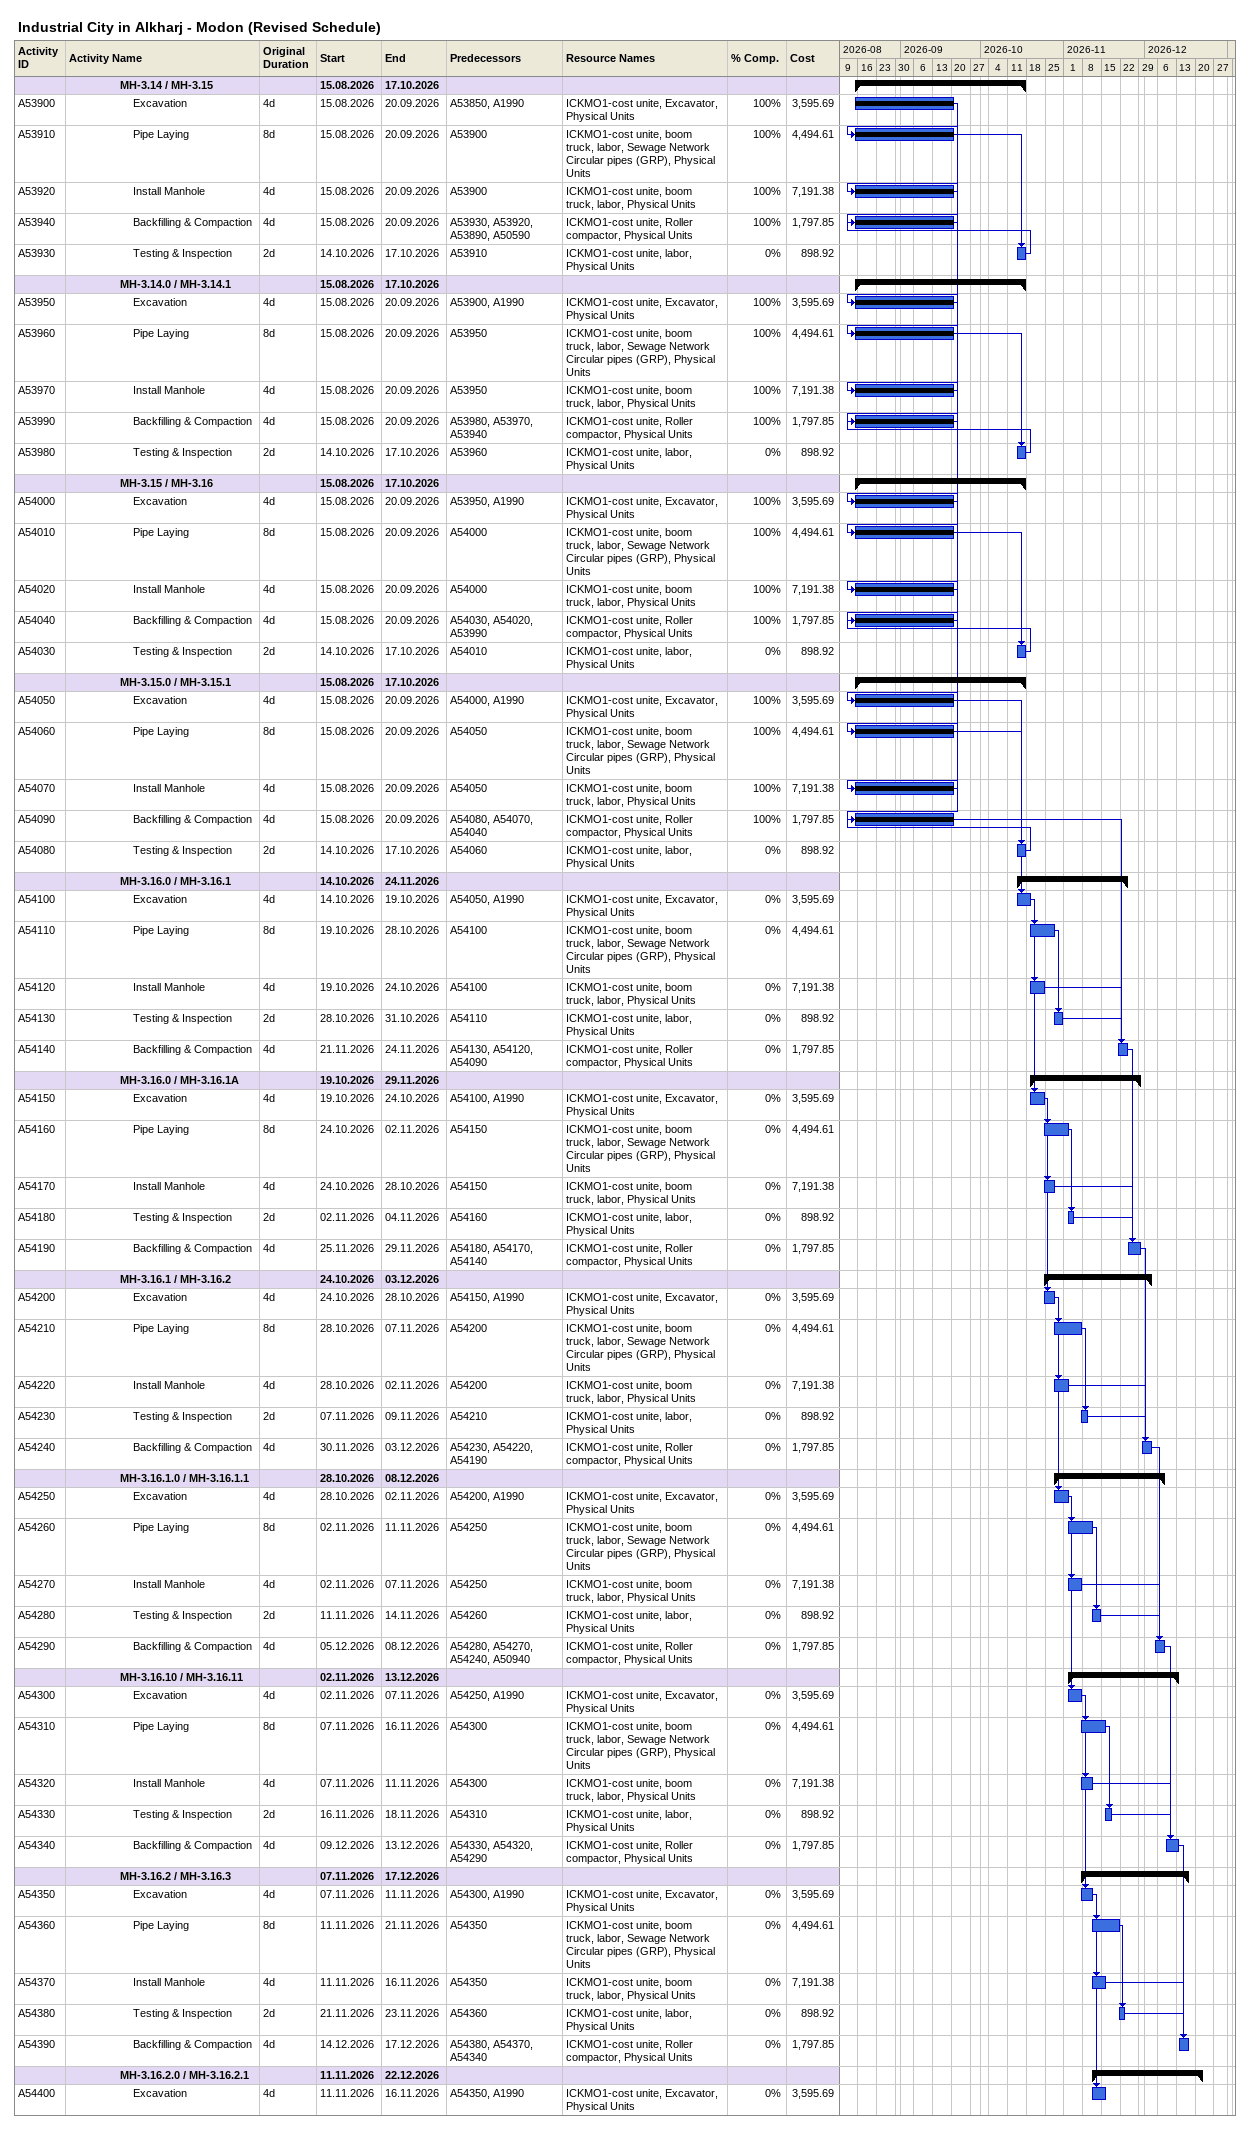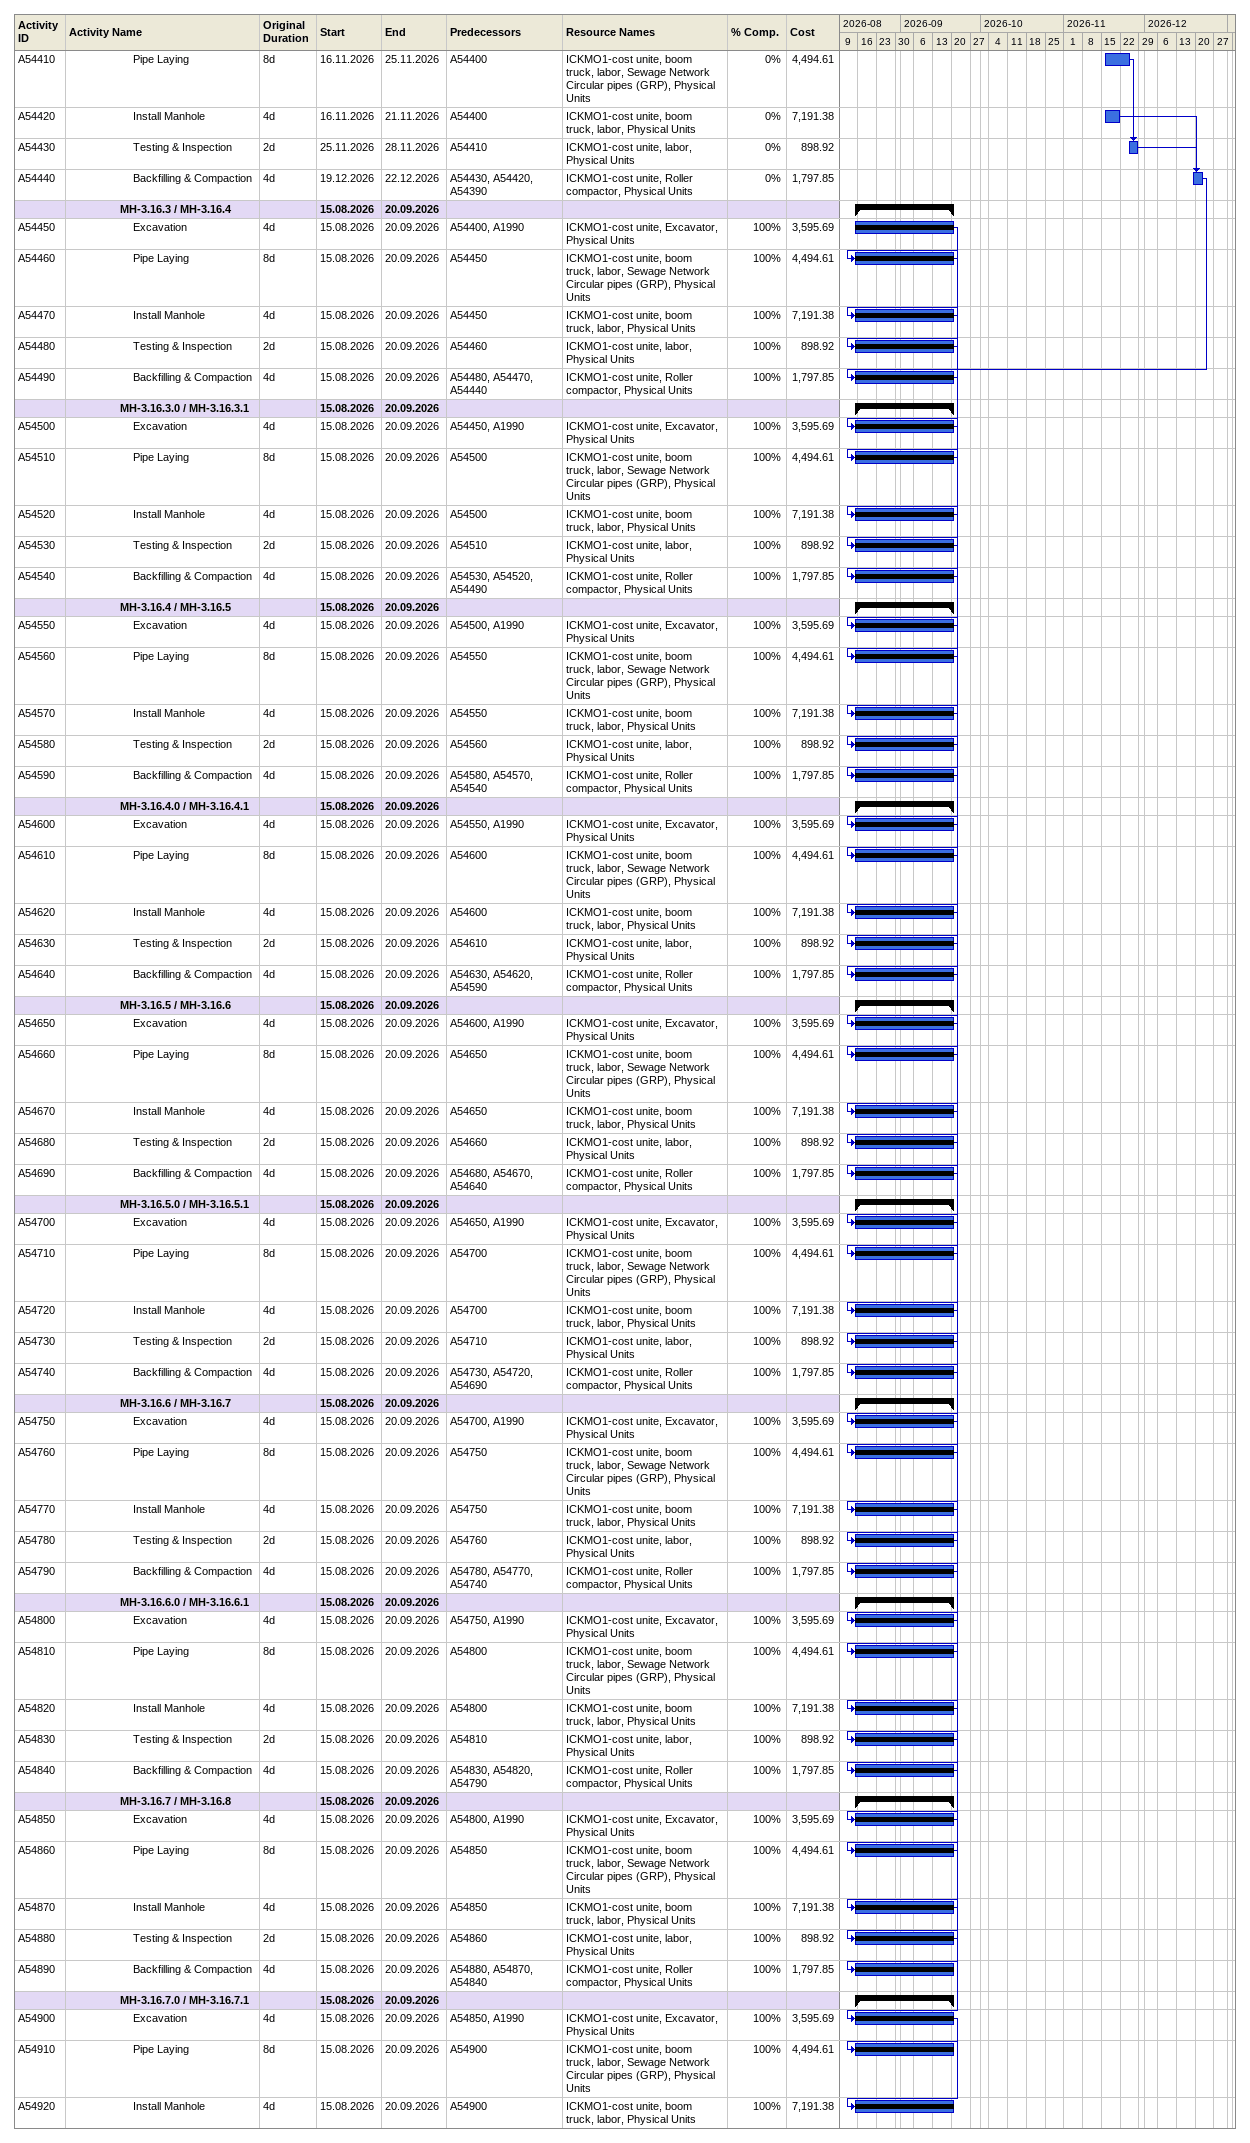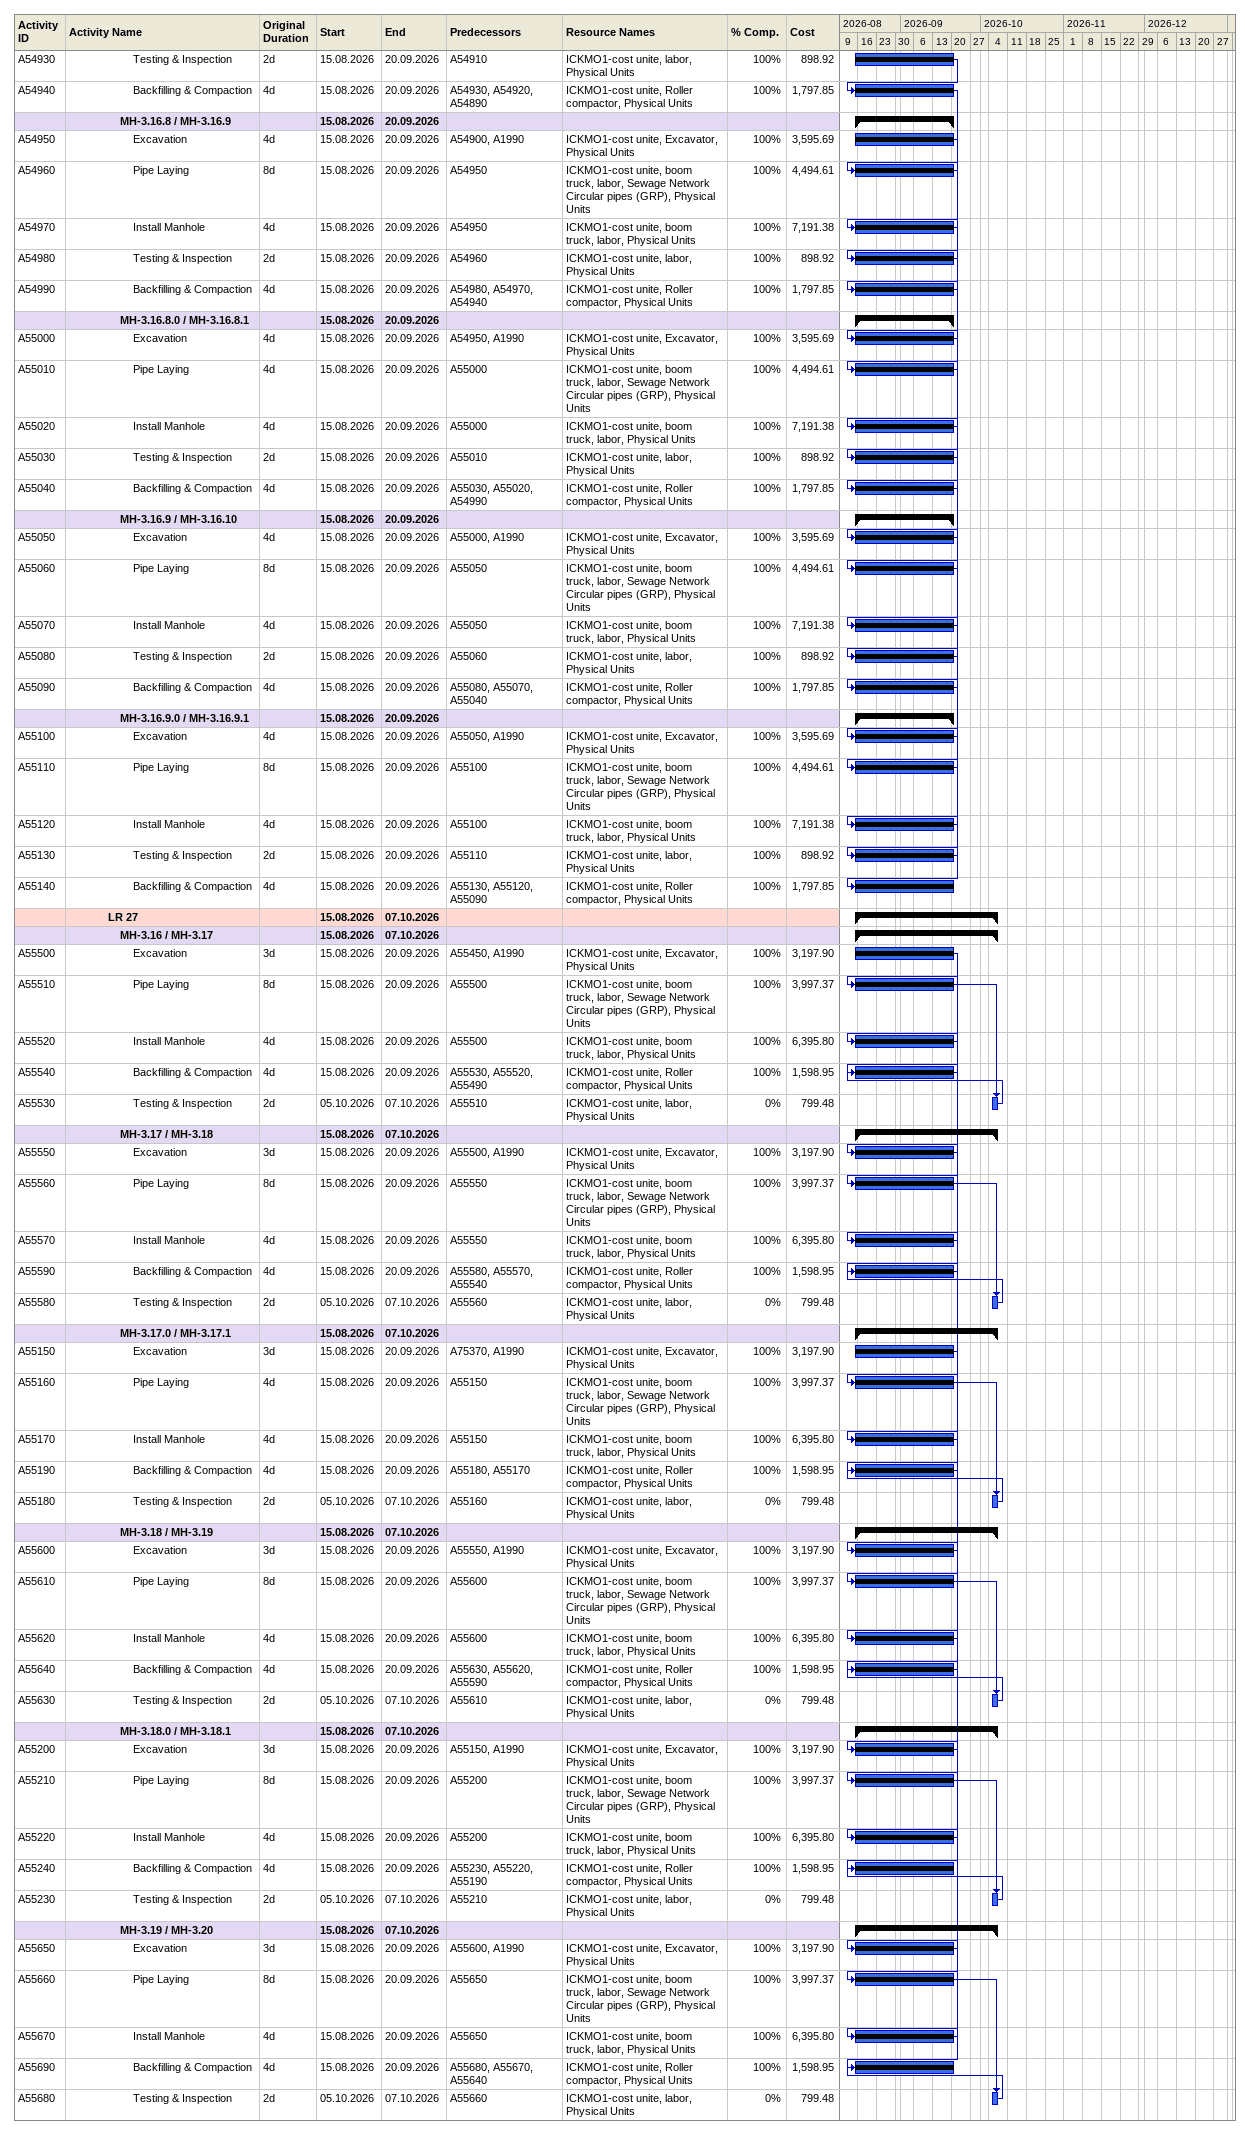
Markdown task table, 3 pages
Industrial City in Alkharj - Modon (Revised Schedule)

| ID | Level | Task | Original duration | Start | Finish | Predecessors | Resources | % complete | Cost |
|---|---|---|---|---|---|---|---|---|---|
|  | 5 | **MH-3.14 / MH-3.15** |  | 2026-08-15 | 2026-10-17 |  |  |  |  |
| A53900 | 6 | Excavation | 4d | 2026-08-15 | 2026-09-20 | A53850, A1990 | ICKMO1-cost unite, Excavator, Physical Units | 100 | 3595.69 |
| A53910 | 6 | Pipe Laying | 8d | 2026-08-15 | 2026-09-20 | A53900 | ICKMO1-cost unite, boom truck, labor, Sewage Network Circular pipes (GRP), Physical Units | 100 | 4494.61 |
| A53920 | 6 | Install Manhole | 4d | 2026-08-15 | 2026-09-20 | A53900 | ICKMO1-cost unite, boom truck, labor, Physical Units | 100 | 7191.38 |
| A53940 | 6 | Backfilling & Compaction | 4d | 2026-08-15 | 2026-09-20 | A53930, A53920, A53890, A50590 | ICKMO1-cost unite, Roller compactor, Physical Units | 100 | 1797.85 |
| A53930 | 6 | Testing & Inspection | 2d | 2026-10-14 | 2026-10-17 | A53910 | ICKMO1-cost unite, labor, Physical Units | 0 | 898.92 |
|  | 5 | **MH-3.14.0 / MH-3.14.1** |  | 2026-08-15 | 2026-10-17 |  |  |  |  |
| A53950 | 6 | Excavation | 4d | 2026-08-15 | 2026-09-20 | A53900, A1990 | ICKMO1-cost unite, Excavator, Physical Units | 100 | 3595.69 |
| A53960 | 6 | Pipe Laying | 8d | 2026-08-15 | 2026-09-20 | A53950 | ICKMO1-cost unite, boom truck, labor, Sewage Network Circular pipes (GRP), Physical Units | 100 | 4494.61 |
| A53970 | 6 | Install Manhole | 4d | 2026-08-15 | 2026-09-20 | A53950 | ICKMO1-cost unite, boom truck, labor, Physical Units | 100 | 7191.38 |
| A53990 | 6 | Backfilling & Compaction | 4d | 2026-08-15 | 2026-09-20 | A53980, A53970, A53940 | ICKMO1-cost unite, Roller compactor, Physical Units | 100 | 1797.85 |
| A53980 | 6 | Testing & Inspection | 2d | 2026-10-14 | 2026-10-17 | A53960 | ICKMO1-cost unite, labor, Physical Units | 0 | 898.92 |
|  | 5 | **MH-3.15 / MH-3.16** |  | 2026-08-15 | 2026-10-17 |  |  |  |  |
| A54000 | 6 | Excavation | 4d | 2026-08-15 | 2026-09-20 | A53950, A1990 | ICKMO1-cost unite, Excavator, Physical Units | 100 | 3595.69 |
| A54010 | 6 | Pipe Laying | 8d | 2026-08-15 | 2026-09-20 | A54000 | ICKMO1-cost unite, boom truck, labor, Sewage Network Circular pipes (GRP), Physical Units | 100 | 4494.61 |
| A54020 | 6 | Install Manhole | 4d | 2026-08-15 | 2026-09-20 | A54000 | ICKMO1-cost unite, boom truck, labor, Physical Units | 100 | 7191.38 |
| A54040 | 6 | Backfilling & Compaction | 4d | 2026-08-15 | 2026-09-20 | A54030, A54020, A53990 | ICKMO1-cost unite, Roller compactor, Physical Units | 100 | 1797.85 |
| A54030 | 6 | Testing & Inspection | 2d | 2026-10-14 | 2026-10-17 | A54010 | ICKMO1-cost unite, labor, Physical Units | 0 | 898.92 |
|  | 5 | **MH-3.15.0 / MH-3.15.1** |  | 2026-08-15 | 2026-10-17 |  |  |  |  |
| A54050 | 6 | Excavation | 4d | 2026-08-15 | 2026-09-20 | A54000, A1990 | ICKMO1-cost unite, Excavator, Physical Units | 100 | 3595.69 |
| A54060 | 6 | Pipe Laying | 8d | 2026-08-15 | 2026-09-20 | A54050 | ICKMO1-cost unite, boom truck, labor, Sewage Network Circular pipes (GRP), Physical Units | 100 | 4494.61 |
| A54070 | 6 | Install Manhole | 4d | 2026-08-15 | 2026-09-20 | A54050 | ICKMO1-cost unite, boom truck, labor, Physical Units | 100 | 7191.38 |
| A54090 | 6 | Backfilling & Compaction | 4d | 2026-08-15 | 2026-09-20 | A54080, A54070, A54040 | ICKMO1-cost unite, Roller compactor, Physical Units | 100 | 1797.85 |
| A54080 | 6 | Testing & Inspection | 2d | 2026-10-14 | 2026-10-17 | A54060 | ICKMO1-cost unite, labor, Physical Units | 0 | 898.92 |
|  | 5 | **MH-3.16.0 / MH-3.16.1** |  | 2026-10-14 | 2026-11-24 |  |  |  |  |
| A54100 | 6 | Excavation | 4d | 2026-10-14 | 2026-10-19 | A54050, A1990 | ICKMO1-cost unite, Excavator, Physical Units | 0 | 3595.69 |
| A54110 | 6 | Pipe Laying | 8d | 2026-10-19 | 2026-10-28 | A54100 | ICKMO1-cost unite, boom truck, labor, Sewage Network Circular pipes (GRP), Physical Units | 0 | 4494.61 |
| A54120 | 6 | Install Manhole | 4d | 2026-10-19 | 2026-10-24 | A54100 | ICKMO1-cost unite, boom truck, labor, Physical Units | 0 | 7191.38 |
| A54130 | 6 | Testing & Inspection | 2d | 2026-10-28 | 2026-10-31 | A54110 | ICKMO1-cost unite, labor, Physical Units | 0 | 898.92 |
| A54140 | 6 | Backfilling & Compaction | 4d | 2026-11-21 | 2026-11-24 | A54130, A54120, A54090 | ICKMO1-cost unite, Roller compactor, Physical Units | 0 | 1797.85 |
|  | 5 | **MH-3.16.0 / MH-3.16.1A** |  | 2026-10-19 | 2026-11-29 |  |  |  |  |
| A54150 | 6 | Excavation | 4d | 2026-10-19 | 2026-10-24 | A54100, A1990 | ICKMO1-cost unite, Excavator, Physical Units | 0 | 3595.69 |
| A54160 | 6 | Pipe Laying | 8d | 2026-10-24 | 2026-11-02 | A54150 | ICKMO1-cost unite, boom truck, labor, Sewage Network Circular pipes (GRP), Physical Units | 0 | 4494.61 |
| A54170 | 6 | Install Manhole | 4d | 2026-10-24 | 2026-10-28 | A54150 | ICKMO1-cost unite, boom truck, labor, Physical Units | 0 | 7191.38 |
| A54180 | 6 | Testing & Inspection | 2d | 2026-11-02 | 2026-11-04 | A54160 | ICKMO1-cost unite, labor, Physical Units | 0 | 898.92 |
| A54190 | 6 | Backfilling & Compaction | 4d | 2026-11-25 | 2026-11-29 | A54180, A54170, A54140 | ICKMO1-cost unite, Roller compactor, Physical Units | 0 | 1797.85 |
|  | 5 | **MH-3.16.1 / MH-3.16.2** |  | 2026-10-24 | 2026-12-03 |  |  |  |  |
| A54200 | 6 | Excavation | 4d | 2026-10-24 | 2026-10-28 | A54150, A1990 | ICKMO1-cost unite, Excavator, Physical Units | 0 | 3595.69 |
| A54210 | 6 | Pipe Laying | 8d | 2026-10-28 | 2026-11-07 | A54200 | ICKMO1-cost unite, boom truck, labor, Sewage Network Circular pipes (GRP), Physical Units | 0 | 4494.61 |
| A54220 | 6 | Install Manhole | 4d | 2026-10-28 | 2026-11-02 | A54200 | ICKMO1-cost unite, boom truck, labor, Physical Units | 0 | 7191.38 |
| A54230 | 6 | Testing & Inspection | 2d | 2026-11-07 | 2026-11-09 | A54210 | ICKMO1-cost unite, labor, Physical Units | 0 | 898.92 |
| A54240 | 6 | Backfilling & Compaction | 4d | 2026-11-30 | 2026-12-03 | A54230, A54220, A54190 | ICKMO1-cost unite, Roller compactor, Physical Units | 0 | 1797.85 |
|  | 5 | **MH-3.16.1.0 / MH-3.16.1.1** |  | 2026-10-28 | 2026-12-08 |  |  |  |  |
| A54250 | 6 | Excavation | 4d | 2026-10-28 | 2026-11-02 | A54200, A1990 | ICKMO1-cost unite, Excavator, Physical Units | 0 | 3595.69 |
| A54260 | 6 | Pipe Laying | 8d | 2026-11-02 | 2026-11-11 | A54250 | ICKMO1-cost unite, boom truck, labor, Sewage Network Circular pipes (GRP), Physical Units | 0 | 4494.61 |
| A54270 | 6 | Install Manhole | 4d | 2026-11-02 | 2026-11-07 | A54250 | ICKMO1-cost unite, boom truck, labor, Physical Units | 0 | 7191.38 |
| A54280 | 6 | Testing & Inspection | 2d | 2026-11-11 | 2026-11-14 | A54260 | ICKMO1-cost unite, labor, Physical Units | 0 | 898.92 |
| A54290 | 6 | Backfilling & Compaction | 4d | 2026-12-05 | 2026-12-08 | A54280, A54270, A54240, A50940 | ICKMO1-cost unite, Roller compactor, Physical Units | 0 | 1797.85 |
|  | 5 | **MH-3.16.10 / MH-3.16.11** |  | 2026-11-02 | 2026-12-13 |  |  |  |  |
| A54300 | 6 | Excavation | 4d | 2026-11-02 | 2026-11-07 | A54250, A1990 | ICKMO1-cost unite, Excavator, Physical Units | 0 | 3595.69 |
| A54310 | 6 | Pipe Laying | 8d | 2026-11-07 | 2026-11-16 | A54300 | ICKMO1-cost unite, boom truck, labor, Sewage Network Circular pipes (GRP), Physical Units | 0 | 4494.61 |
| A54320 | 6 | Install Manhole | 4d | 2026-11-07 | 2026-11-11 | A54300 | ICKMO1-cost unite, boom truck, labor, Physical Units | 0 | 7191.38 |
| A54330 | 6 | Testing & Inspection | 2d | 2026-11-16 | 2026-11-18 | A54310 | ICKMO1-cost unite, labor, Physical Units | 0 | 898.92 |
| A54340 | 6 | Backfilling & Compaction | 4d | 2026-12-09 | 2026-12-13 | A54330, A54320, A54290 | ICKMO1-cost unite, Roller compactor, Physical Units | 0 | 1797.85 |
|  | 5 | **MH-3.16.2 / MH-3.16.3** |  | 2026-11-07 | 2026-12-17 |  |  |  |  |
| A54350 | 6 | Excavation | 4d | 2026-11-07 | 2026-11-11 | A54300, A1990 | ICKMO1-cost unite, Excavator, Physical Units | 0 | 3595.69 |
| A54360 | 6 | Pipe Laying | 8d | 2026-11-11 | 2026-11-21 | A54350 | ICKMO1-cost unite, boom truck, labor, Sewage Network Circular pipes (GRP), Physical Units | 0 | 4494.61 |
| A54370 | 6 | Install Manhole | 4d | 2026-11-11 | 2026-11-16 | A54350 | ICKMO1-cost unite, boom truck, labor, Physical Units | 0 | 7191.38 |
| A54380 | 6 | Testing & Inspection | 2d | 2026-11-21 | 2026-11-23 | A54360 | ICKMO1-cost unite, labor, Physical Units | 0 | 898.92 |
| A54390 | 6 | Backfilling & Compaction | 4d | 2026-12-14 | 2026-12-17 | A54380, A54370, A54340 | ICKMO1-cost unite, Roller compactor, Physical Units | 0 | 1797.85 |
|  | 5 | **MH-3.16.2.0 / MH-3.16.2.1** |  | 2026-11-11 | 2026-12-22 |  |  |  |  |
| A54400 | 6 | Excavation | 4d | 2026-11-11 | 2026-11-16 | A54350, A1990 | ICKMO1-cost unite, Excavator, Physical Units | 0 | 3595.69 |
| A54410 | 6 | Pipe Laying | 8d | 2026-11-16 | 2026-11-25 | A54400 | ICKMO1-cost unite, boom truck, labor, Sewage Network Circular pipes (GRP), Physical Units | 0 | 4494.61 |
| A54420 | 6 | Install Manhole | 4d | 2026-11-16 | 2026-11-21 | A54400 | ICKMO1-cost unite, boom truck, labor, Physical Units | 0 | 7191.38 |
| A54430 | 6 | Testing & Inspection | 2d | 2026-11-25 | 2026-11-28 | A54410 | ICKMO1-cost unite, labor, Physical Units | 0 | 898.92 |
| A54440 | 6 | Backfilling & Compaction | 4d | 2026-12-19 | 2026-12-22 | A54430, A54420, A54390 | ICKMO1-cost unite, Roller compactor, Physical Units | 0 | 1797.85 |
|  | 5 | **MH-3.16.3 / MH-3.16.4** |  | 2026-08-15 | 2026-09-20 |  |  |  |  |
| A54450 | 6 | Excavation | 4d | 2026-08-15 | 2026-09-20 | A54400, A1990 | ICKMO1-cost unite, Excavator, Physical Units | 100 | 3595.69 |
| A54460 | 6 | Pipe Laying | 8d | 2026-08-15 | 2026-09-20 | A54450 | ICKMO1-cost unite, boom truck, labor, Sewage Network Circular pipes (GRP), Physical Units | 100 | 4494.61 |
| A54470 | 6 | Install Manhole | 4d | 2026-08-15 | 2026-09-20 | A54450 | ICKMO1-cost unite, boom truck, labor, Physical Units | 100 | 7191.38 |
| A54480 | 6 | Testing & Inspection | 2d | 2026-08-15 | 2026-09-20 | A54460 | ICKMO1-cost unite, labor, Physical Units | 100 | 898.92 |
| A54490 | 6 | Backfilling & Compaction | 4d | 2026-08-15 | 2026-09-20 | A54480, A54470, A54440 | ICKMO1-cost unite, Roller compactor, Physical Units | 100 | 1797.85 |
|  | 5 | **MH-3.16.3.0 / MH-3.16.3.1** |  | 2026-08-15 | 2026-09-20 |  |  |  |  |
| A54500 | 6 | Excavation | 4d | 2026-08-15 | 2026-09-20 | A54450, A1990 | ICKMO1-cost unite, Excavator, Physical Units | 100 | 3595.69 |
| A54510 | 6 | Pipe Laying | 8d | 2026-08-15 | 2026-09-20 | A54500 | ICKMO1-cost unite, boom truck, labor, Sewage Network Circular pipes (GRP), Physical Units | 100 | 4494.61 |
| A54520 | 6 | Install Manhole | 4d | 2026-08-15 | 2026-09-20 | A54500 | ICKMO1-cost unite, boom truck, labor, Physical Units | 100 | 7191.38 |
| A54530 | 6 | Testing & Inspection | 2d | 2026-08-15 | 2026-09-20 | A54510 | ICKMO1-cost unite, labor, Physical Units | 100 | 898.92 |
| A54540 | 6 | Backfilling & Compaction | 4d | 2026-08-15 | 2026-09-20 | A54530, A54520, A54490 | ICKMO1-cost unite, Roller compactor, Physical Units | 100 | 1797.85 |
|  | 5 | **MH-3.16.4 / MH-3.16.5** |  | 2026-08-15 | 2026-09-20 |  |  |  |  |
| A54550 | 6 | Excavation | 4d | 2026-08-15 | 2026-09-20 | A54500, A1990 | ICKMO1-cost unite, Excavator, Physical Units | 100 | 3595.69 |
| A54560 | 6 | Pipe Laying | 8d | 2026-08-15 | 2026-09-20 | A54550 | ICKMO1-cost unite, boom truck, labor, Sewage Network Circular pipes (GRP), Physical Units | 100 | 4494.61 |
| A54570 | 6 | Install Manhole | 4d | 2026-08-15 | 2026-09-20 | A54550 | ICKMO1-cost unite, boom truck, labor, Physical Units | 100 | 7191.38 |
| A54580 | 6 | Testing & Inspection | 2d | 2026-08-15 | 2026-09-20 | A54560 | ICKMO1-cost unite, labor, Physical Units | 100 | 898.92 |
| A54590 | 6 | Backfilling & Compaction | 4d | 2026-08-15 | 2026-09-20 | A54580, A54570, A54540 | ICKMO1-cost unite, Roller compactor, Physical Units | 100 | 1797.85 |
|  | 5 | **MH-3.16.4.0 / MH-3.16.4.1** |  | 2026-08-15 | 2026-09-20 |  |  |  |  |
| A54600 | 6 | Excavation | 4d | 2026-08-15 | 2026-09-20 | A54550, A1990 | ICKMO1-cost unite, Excavator, Physical Units | 100 | 3595.69 |
| A54610 | 6 | Pipe Laying | 8d | 2026-08-15 | 2026-09-20 | A54600 | ICKMO1-cost unite, boom truck, labor, Sewage Network Circular pipes (GRP), Physical Units | 100 | 4494.61 |
| A54620 | 6 | Install Manhole | 4d | 2026-08-15 | 2026-09-20 | A54600 | ICKMO1-cost unite, boom truck, labor, Physical Units | 100 | 7191.38 |
| A54630 | 6 | Testing & Inspection | 2d | 2026-08-15 | 2026-09-20 | A54610 | ICKMO1-cost unite, labor, Physical Units | 100 | 898.92 |
| A54640 | 6 | Backfilling & Compaction | 4d | 2026-08-15 | 2026-09-20 | A54630, A54620, A54590 | ICKMO1-cost unite, Roller compactor, Physical Units | 100 | 1797.85 |
|  | 5 | **MH-3.16.5 / MH-3.16.6** |  | 2026-08-15 | 2026-09-20 |  |  |  |  |
| A54650 | 6 | Excavation | 4d | 2026-08-15 | 2026-09-20 | A54600, A1990 | ICKMO1-cost unite, Excavator, Physical Units | 100 | 3595.69 |
| A54660 | 6 | Pipe Laying | 8d | 2026-08-15 | 2026-09-20 | A54650 | ICKMO1-cost unite, boom truck, labor, Sewage Network Circular pipes (GRP), Physical Units | 100 | 4494.61 |
| A54670 | 6 | Install Manhole | 4d | 2026-08-15 | 2026-09-20 | A54650 | ICKMO1-cost unite, boom truck, labor, Physical Units | 100 | 7191.38 |
| A54680 | 6 | Testing & Inspection | 2d | 2026-08-15 | 2026-09-20 | A54660 | ICKMO1-cost unite, labor, Physical Units | 100 | 898.92 |
| A54690 | 6 | Backfilling & Compaction | 4d | 2026-08-15 | 2026-09-20 | A54680, A54670, A54640 | ICKMO1-cost unite, Roller compactor, Physical Units | 100 | 1797.85 |
|  | 5 | **MH-3.16.5.0 / MH-3.16.5.1** |  | 2026-08-15 | 2026-09-20 |  |  |  |  |
| A54700 | 6 | Excavation | 4d | 2026-08-15 | 2026-09-20 | A54650, A1990 | ICKMO1-cost unite, Excavator, Physical Units | 100 | 3595.69 |
| A54710 | 6 | Pipe Laying | 8d | 2026-08-15 | 2026-09-20 | A54700 | ICKMO1-cost unite, boom truck, labor, Sewage Network Circular pipes (GRP), Physical Units | 100 | 4494.61 |
| A54720 | 6 | Install Manhole | 4d | 2026-08-15 | 2026-09-20 | A54700 | ICKMO1-cost unite, boom truck, labor, Physical Units | 100 | 7191.38 |
| A54730 | 6 | Testing & Inspection | 2d | 2026-08-15 | 2026-09-20 | A54710 | ICKMO1-cost unite, labor, Physical Units | 100 | 898.92 |
| A54740 | 6 | Backfilling & Compaction | 4d | 2026-08-15 | 2026-09-20 | A54730, A54720, A54690 | ICKMO1-cost unite, Roller compactor, Physical Units | 100 | 1797.85 |
|  | 5 | **MH-3.16.6 / MH-3.16.7** |  | 2026-08-15 | 2026-09-20 |  |  |  |  |
| A54750 | 6 | Excavation | 4d | 2026-08-15 | 2026-09-20 | A54700, A1990 | ICKMO1-cost unite, Excavator, Physical Units | 100 | 3595.69 |
| A54760 | 6 | Pipe Laying | 8d | 2026-08-15 | 2026-09-20 | A54750 | ICKMO1-cost unite, boom truck, labor, Sewage Network Circular pipes (GRP), Physical Units | 100 | 4494.61 |
| A54770 | 6 | Install Manhole | 4d | 2026-08-15 | 2026-09-20 | A54750 | ICKMO1-cost unite, boom truck, labor, Physical Units | 100 | 7191.38 |
| A54780 | 6 | Testing & Inspection | 2d | 2026-08-15 | 2026-09-20 | A54760 | ICKMO1-cost unite, labor, Physical Units | 100 | 898.92 |
| A54790 | 6 | Backfilling & Compaction | 4d | 2026-08-15 | 2026-09-20 | A54780, A54770, A54740 | ICKMO1-cost unite, Roller compactor, Physical Units | 100 | 1797.85 |
|  | 5 | **MH-3.16.6.0 / MH-3.16.6.1** |  | 2026-08-15 | 2026-09-20 |  |  |  |  |
| A54800 | 6 | Excavation | 4d | 2026-08-15 | 2026-09-20 | A54750, A1990 | ICKMO1-cost unite, Excavator, Physical Units | 100 | 3595.69 |
| A54810 | 6 | Pipe Laying | 8d | 2026-08-15 | 2026-09-20 | A54800 | ICKMO1-cost unite, boom truck, labor, Sewage Network Circular pipes (GRP), Physical Units | 100 | 4494.61 |
| A54820 | 6 | Install Manhole | 4d | 2026-08-15 | 2026-09-20 | A54800 | ICKMO1-cost unite, boom truck, labor, Physical Units | 100 | 7191.38 |
| A54830 | 6 | Testing & Inspection | 2d | 2026-08-15 | 2026-09-20 | A54810 | ICKMO1-cost unite, labor, Physical Units | 100 | 898.92 |
| A54840 | 6 | Backfilling & Compaction | 4d | 2026-08-15 | 2026-09-20 | A54830, A54820, A54790 | ICKMO1-cost unite, Roller compactor, Physical Units | 100 | 1797.85 |
|  | 5 | **MH-3.16.7 / MH-3.16.8** |  | 2026-08-15 | 2026-09-20 |  |  |  |  |
| A54850 | 6 | Excavation | 4d | 2026-08-15 | 2026-09-20 | A54800, A1990 | ICKMO1-cost unite, Excavator, Physical Units | 100 | 3595.69 |
| A54860 | 6 | Pipe Laying | 8d | 2026-08-15 | 2026-09-20 | A54850 | ICKMO1-cost unite, boom truck, labor, Sewage Network Circular pipes (GRP), Physical Units | 100 | 4494.61 |
| A54870 | 6 | Install Manhole | 4d | 2026-08-15 | 2026-09-20 | A54850 | ICKMO1-cost unite, boom truck, labor, Physical Units | 100 | 7191.38 |
| A54880 | 6 | Testing & Inspection | 2d | 2026-08-15 | 2026-09-20 | A54860 | ICKMO1-cost unite, labor, Physical Units | 100 | 898.92 |
| A54890 | 6 | Backfilling & Compaction | 4d | 2026-08-15 | 2026-09-20 | A54880, A54870, A54840 | ICKMO1-cost unite, Roller compactor, Physical Units | 100 | 1797.85 |
|  | 5 | **MH-3.16.7.0 / MH-3.16.7.1** |  | 2026-08-15 | 2026-09-20 |  |  |  |  |
| A54900 | 6 | Excavation | 4d | 2026-08-15 | 2026-09-20 | A54850, A1990 | ICKMO1-cost unite, Excavator, Physical Units | 100 | 3595.69 |
| A54910 | 6 | Pipe Laying | 8d | 2026-08-15 | 2026-09-20 | A54900 | ICKMO1-cost unite, boom truck, labor, Sewage Network Circular pipes (GRP), Physical Units | 100 | 4494.61 |
| A54920 | 6 | Install Manhole | 4d | 2026-08-15 | 2026-09-20 | A54900 | ICKMO1-cost unite, boom truck, labor, Physical Units | 100 | 7191.38 |
| A54930 | 6 | Testing & Inspection | 2d | 2026-08-15 | 2026-09-20 | A54910 | ICKMO1-cost unite, labor, Physical Units | 100 | 898.92 |
| A54940 | 6 | Backfilling & Compaction | 4d | 2026-08-15 | 2026-09-20 | A54930, A54920, A54890 | ICKMO1-cost unite, Roller compactor, Physical Units | 100 | 1797.85 |
|  | 5 | **MH-3.16.8 / MH-3.16.9** |  | 2026-08-15 | 2026-09-20 |  |  |  |  |
| A54950 | 6 | Excavation | 4d | 2026-08-15 | 2026-09-20 | A54900, A1990 | ICKMO1-cost unite, Excavator, Physical Units | 100 | 3595.69 |
| A54960 | 6 | Pipe Laying | 8d | 2026-08-15 | 2026-09-20 | A54950 | ICKMO1-cost unite, boom truck, labor, Sewage Network Circular pipes (GRP), Physical Units | 100 | 4494.61 |
| A54970 | 6 | Install Manhole | 4d | 2026-08-15 | 2026-09-20 | A54950 | ICKMO1-cost unite, boom truck, labor, Physical Units | 100 | 7191.38 |
| A54980 | 6 | Testing & Inspection | 2d | 2026-08-15 | 2026-09-20 | A54960 | ICKMO1-cost unite, labor, Physical Units | 100 | 898.92 |
| A54990 | 6 | Backfilling & Compaction | 4d | 2026-08-15 | 2026-09-20 | A54980, A54970, A54940 | ICKMO1-cost unite, Roller compactor, Physical Units | 100 | 1797.85 |
|  | 5 | **MH-3.16.8.0 / MH-3.16.8.1** |  | 2026-08-15 | 2026-09-20 |  |  |  |  |
| A55000 | 6 | Excavation | 4d | 2026-08-15 | 2026-09-20 | A54950, A1990 | ICKMO1-cost unite, Excavator, Physical Units | 100 | 3595.69 |
| A55010 | 6 | Pipe Laying | 4d | 2026-08-15 | 2026-09-20 | A55000 | ICKMO1-cost unite, boom truck, labor, Sewage Network Circular pipes (GRP), Physical Units | 100 | 4494.61 |
| A55020 | 6 | Install Manhole | 4d | 2026-08-15 | 2026-09-20 | A55000 | ICKMO1-cost unite, boom truck, labor, Physical Units | 100 | 7191.38 |
| A55030 | 6 | Testing & Inspection | 2d | 2026-08-15 | 2026-09-20 | A55010 | ICKMO1-cost unite, labor, Physical Units | 100 | 898.92 |
| A55040 | 6 | Backfilling & Compaction | 4d | 2026-08-15 | 2026-09-20 | A55030, A55020, A54990 | ICKMO1-cost unite, Roller compactor, Physical Units | 100 | 1797.85 |
|  | 5 | **MH-3.16.9 / MH-3.16.10** |  | 2026-08-15 | 2026-09-20 |  |  |  |  |
| A55050 | 6 | Excavation | 4d | 2026-08-15 | 2026-09-20 | A55000, A1990 | ICKMO1-cost unite, Excavator, Physical Units | 100 | 3595.69 |
| A55060 | 6 | Pipe Laying | 8d | 2026-08-15 | 2026-09-20 | A55050 | ICKMO1-cost unite, boom truck, labor, Sewage Network Circular pipes (GRP), Physical Units | 100 | 4494.61 |
| A55070 | 6 | Install Manhole | 4d | 2026-08-15 | 2026-09-20 | A55050 | ICKMO1-cost unite, boom truck, labor, Physical Units | 100 | 7191.38 |
| A55080 | 6 | Testing & Inspection | 2d | 2026-08-15 | 2026-09-20 | A55060 | ICKMO1-cost unite, labor, Physical Units | 100 | 898.92 |
| A55090 | 6 | Backfilling & Compaction | 4d | 2026-08-15 | 2026-09-20 | A55080, A55070, A55040 | ICKMO1-cost unite, Roller compactor, Physical Units | 100 | 1797.85 |
|  | 5 | **MH-3.16.9.0 / MH-3.16.9.1** |  | 2026-08-15 | 2026-09-20 |  |  |  |  |
| A55100 | 6 | Excavation | 4d | 2026-08-15 | 2026-09-20 | A55050, A1990 | ICKMO1-cost unite, Excavator, Physical Units | 100 | 3595.69 |
| A55110 | 6 | Pipe Laying | 8d | 2026-08-15 | 2026-09-20 | A55100 | ICKMO1-cost unite, boom truck, labor, Sewage Network Circular pipes (GRP), Physical Units | 100 | 4494.61 |
| A55120 | 6 | Install Manhole | 4d | 2026-08-15 | 2026-09-20 | A55100 | ICKMO1-cost unite, boom truck, labor, Physical Units | 100 | 7191.38 |
| A55130 | 6 | Testing & Inspection | 2d | 2026-08-15 | 2026-09-20 | A55110 | ICKMO1-cost unite, labor, Physical Units | 100 | 898.92 |
| A55140 | 6 | Backfilling & Compaction | 4d | 2026-08-15 | 2026-09-20 | A55130, A55120, A55090 | ICKMO1-cost unite, Roller compactor, Physical Units | 100 | 1797.85 |
|  | 4 | **LR 27** |  | 2026-08-15 | 2026-10-07 |  |  |  |  |
|  | 5 | **MH-3.16 / MH-3.17** |  | 2026-08-15 | 2026-10-07 |  |  |  |  |
| A55500 | 6 | Excavation | 3d | 2026-08-15 | 2026-09-20 | A55450, A1990 | ICKMO1-cost unite, Excavator, Physical Units | 100 | 3197.90 |
| A55510 | 6 | Pipe Laying | 8d | 2026-08-15 | 2026-09-20 | A55500 | ICKMO1-cost unite, boom truck, labor, Sewage Network Circular pipes (GRP), Physical Units | 100 | 3997.37 |
| A55520 | 6 | Install Manhole | 4d | 2026-08-15 | 2026-09-20 | A55500 | ICKMO1-cost unite, boom truck, labor, Physical Units | 100 | 6395.80 |
| A55540 | 6 | Backfilling & Compaction | 4d | 2026-08-15 | 2026-09-20 | A55530, A55520, A55490 | ICKMO1-cost unite, Roller compactor, Physical Units | 100 | 1598.95 |
| A55530 | 6 | Testing & Inspection | 2d | 2026-10-05 | 2026-10-07 | A55510 | ICKMO1-cost unite, labor, Physical Units | 0 | 799.48 |
|  | 5 | **MH-3.17 / MH-3.18** |  | 2026-08-15 | 2026-10-07 |  |  |  |  |
| A55550 | 6 | Excavation | 3d | 2026-08-15 | 2026-09-20 | A55500, A1990 | ICKMO1-cost unite, Excavator, Physical Units | 100 | 3197.90 |
| A55560 | 6 | Pipe Laying | 8d | 2026-08-15 | 2026-09-20 | A55550 | ICKMO1-cost unite, boom truck, labor, Sewage Network Circular pipes (GRP), Physical Units | 100 | 3997.37 |
| A55570 | 6 | Install Manhole | 4d | 2026-08-15 | 2026-09-20 | A55550 | ICKMO1-cost unite, boom truck, labor, Physical Units | 100 | 6395.80 |
| A55590 | 6 | Backfilling & Compaction | 4d | 2026-08-15 | 2026-09-20 | A55580, A55570, A55540 | ICKMO1-cost unite, Roller compactor, Physical Units | 100 | 1598.95 |
| A55580 | 6 | Testing & Inspection | 2d | 2026-10-05 | 2026-10-07 | A55560 | ICKMO1-cost unite, labor, Physical Units | 0 | 799.48 |
|  | 5 | **MH-3.17.0 / MH-3.17.1** |  | 2026-08-15 | 2026-10-07 |  |  |  |  |
| A55150 | 6 | Excavation | 3d | 2026-08-15 | 2026-09-20 | A75370, A1990 | ICKMO1-cost unite, Excavator, Physical Units | 100 | 3197.90 |
| A55160 | 6 | Pipe Laying | 4d | 2026-08-15 | 2026-09-20 | A55150 | ICKMO1-cost unite, boom truck, labor, Sewage Network Circular pipes (GRP), Physical Units | 100 | 3997.37 |
| A55170 | 6 | Install Manhole | 4d | 2026-08-15 | 2026-09-20 | A55150 | ICKMO1-cost unite, boom truck, labor, Physical Units | 100 | 6395.80 |
| A55190 | 6 | Backfilling & Compaction | 4d | 2026-08-15 | 2026-09-20 | A55180, A55170 | ICKMO1-cost unite, Roller compactor, Physical Units | 100 | 1598.95 |
| A55180 | 6 | Testing & Inspection | 2d | 2026-10-05 | 2026-10-07 | A55160 | ICKMO1-cost unite, labor, Physical Units | 0 | 799.48 |
|  | 5 | **MH-3.18 / MH-3.19** |  | 2026-08-15 | 2026-10-07 |  |  |  |  |
| A55600 | 6 | Excavation | 3d | 2026-08-15 | 2026-09-20 | A55550, A1990 | ICKMO1-cost unite, Excavator, Physical Units | 100 | 3197.90 |
| A55610 | 6 | Pipe Laying | 8d | 2026-08-15 | 2026-09-20 | A55600 | ICKMO1-cost unite, boom truck, labor, Sewage Network Circular pipes (GRP), Physical Units | 100 | 3997.37 |
| A55620 | 6 | Install Manhole | 4d | 2026-08-15 | 2026-09-20 | A55600 | ICKMO1-cost unite, boom truck, labor, Physical Units | 100 | 6395.80 |
| A55640 | 6 | Backfilling & Compaction | 4d | 2026-08-15 | 2026-09-20 | A55630, A55620, A55590 | ICKMO1-cost unite, Roller compactor, Physical Units | 100 | 1598.95 |
| A55630 | 6 | Testing & Inspection | 2d | 2026-10-05 | 2026-10-07 | A55610 | ICKMO1-cost unite, labor, Physical Units | 0 | 799.48 |
|  | 5 | **MH-3.18.0 / MH-3.18.1** |  | 2026-08-15 | 2026-10-07 |  |  |  |  |
| A55200 | 6 | Excavation | 3d | 2026-08-15 | 2026-09-20 | A55150, A1990 | ICKMO1-cost unite, Excavator, Physical Units | 100 | 3197.90 |
| A55210 | 6 | Pipe Laying | 8d | 2026-08-15 | 2026-09-20 | A55200 | ICKMO1-cost unite, boom truck, labor, Sewage Network Circular pipes (GRP), Physical Units | 100 | 3997.37 |
| A55220 | 6 | Install Manhole | 4d | 2026-08-15 | 2026-09-20 | A55200 | ICKMO1-cost unite, boom truck, labor, Physical Units | 100 | 6395.80 |
| A55240 | 6 | Backfilling & Compaction | 4d | 2026-08-15 | 2026-09-20 | A55230, A55220, A55190 | ICKMO1-cost unite, Roller compactor, Physical Units | 100 | 1598.95 |
| A55230 | 6 | Testing & Inspection | 2d | 2026-10-05 | 2026-10-07 | A55210 | ICKMO1-cost unite, labor, Physical Units | 0 | 799.48 |
|  | 5 | **MH-3.19 / MH-3.20** |  | 2026-08-15 | 2026-10-07 |  |  |  |  |
| A55650 | 6 | Excavation | 3d | 2026-08-15 | 2026-09-20 | A55600, A1990 | ICKMO1-cost unite, Excavator, Physical Units | 100 | 3197.90 |
| A55660 | 6 | Pipe Laying | 8d | 2026-08-15 | 2026-09-20 | A55650 | ICKMO1-cost unite, boom truck, labor, Sewage Network Circular pipes (GRP), Physical Units | 100 | 3997.37 |
| A55670 | 6 | Install Manhole | 4d | 2026-08-15 | 2026-09-20 | A55650 | ICKMO1-cost unite, boom truck, labor, Physical Units | 100 | 6395.80 |
| A55690 | 6 | Backfilling & Compaction | 4d | 2026-08-15 | 2026-09-20 | A55680, A55670, A55640 | ICKMO1-cost unite, Roller compactor, Physical Units | 100 | 1598.95 |
| A55680 | 6 | Testing & Inspection | 2d | 2026-10-05 | 2026-10-07 | A55660 | ICKMO1-cost unite, labor, Physical Units | 0 | 799.48 |
